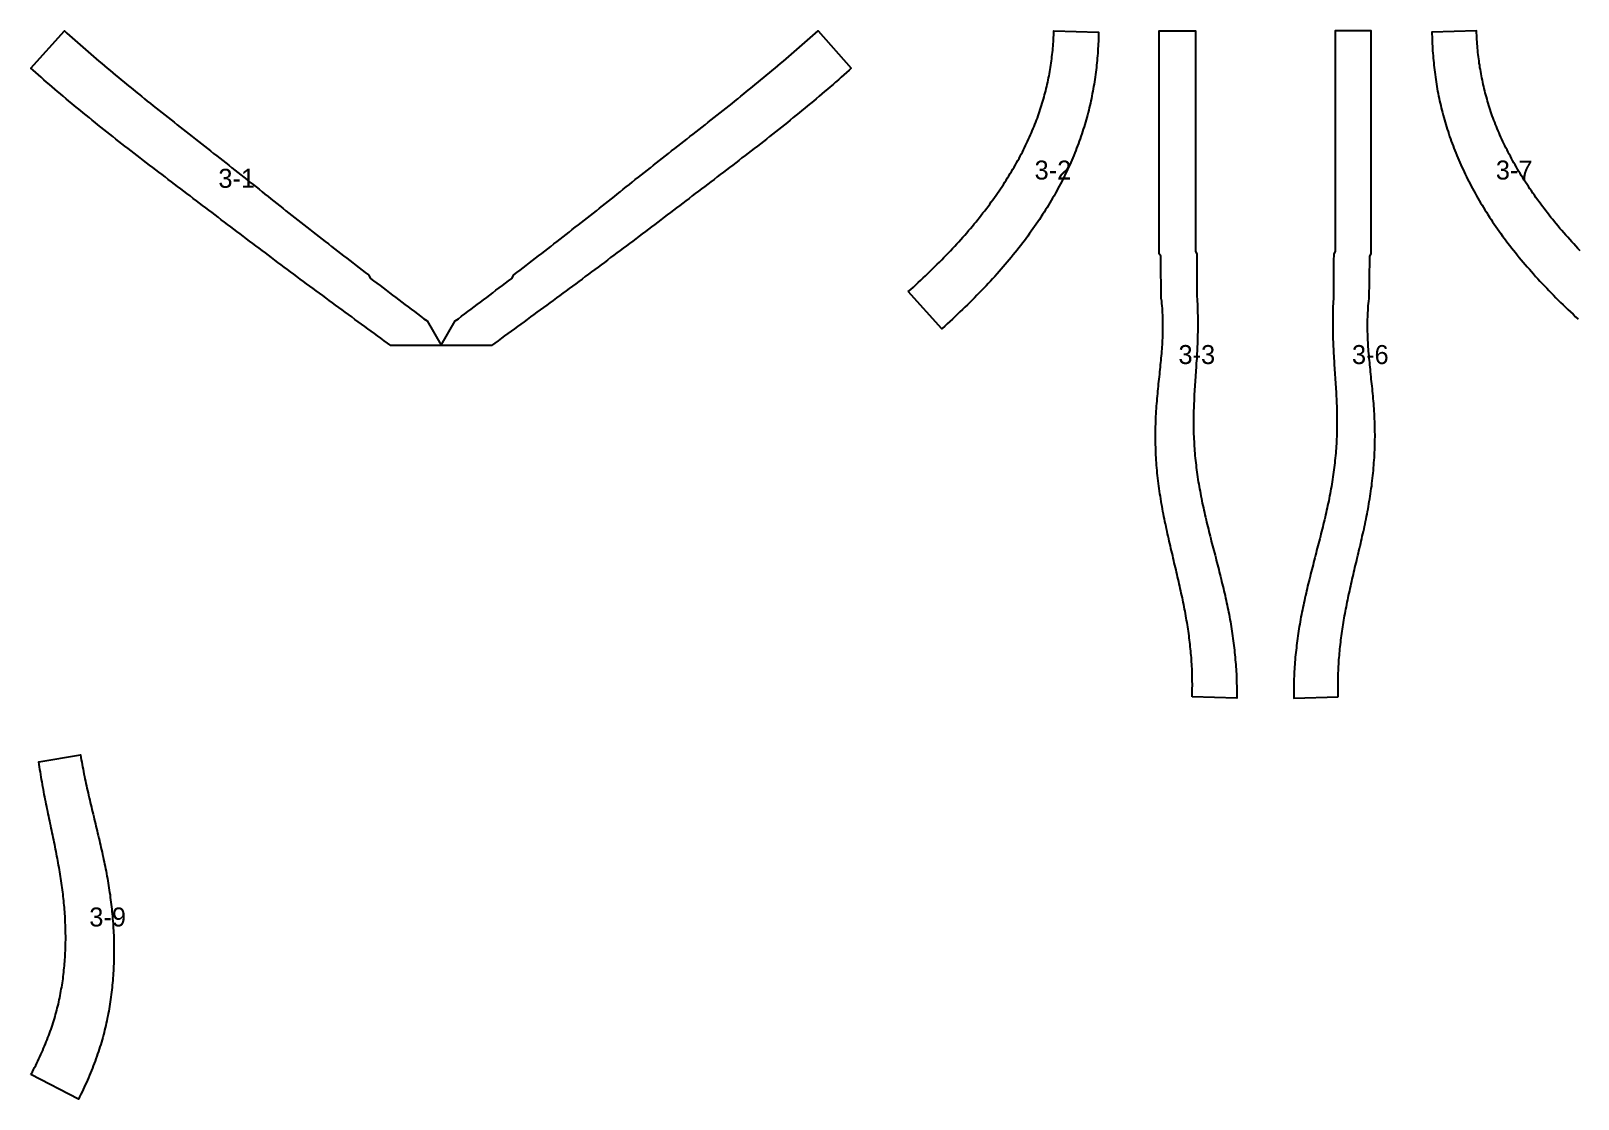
# Model space of a CAD drawing. Header units: metres. Extents: x 0 to 327, y -616 to 0.
# Drawn here: x 0 to 163, y -300.3 to -187.8 of the extents above; entities that cross this region are included whole.
import ezdxf

# ---------------------------------------------------------------- set-up
doc = ezdxf.new("R2010")
doc.units = ezdxf.units.M

msp = doc.modelspace()

# ---------------------------------------------------------------- linework, layer by layer
at = {"layer": 'F3_A'}
for points in [[(0, -191.72), (0, -191.72), (3.52, -187.8), (3.52, -187.8), (3.52, -187.8), (3.79, -188.05), (3.79, -188.05), (4.06, -188.29), (4.06, -188.29), (4.34, -188.54), (4.34, -188.54), (4.62, -188.78), (4.62, -188.78), (4.9, -189.03), (5.18, -189.27), (5.46, -189.52), (5.74, -189.76), (5.74, -189.76), (6.02, -190.01), (6.02, -190.01), (6.31, -190.25), (6.31, -190.25), (6.59, -190.5), (6.59, -190.5), (6.88, -190.75), (6.88, -190.75), (7.17, -190.99), (7.17, -190.99), (7.46, -191.24), (7.46, -191.24), (7.75, -191.48), (7.75, -191.48), (8.04, -191.73), (8.04, -191.73), (8.33, -191.97), (8.33, -191.97), (8.63, -192.22), (8.63, -192.22), (8.92, -192.47), (8.92, -192.47), (9.22, -192.71), (9.22, -192.71), (9.52, -192.96), (9.52, -192.96), (9.82, -193.21), (9.82, -193.21), (10.12, -193.45), (10.12, -193.45), (10.43, -193.7), (10.43, -193.7), (10.73, -193.95), (10.73, -193.95), (11.03, -194.2), (11.03, -194.2), (11.34, -194.44), (11.34, -194.44), (11.65, -194.69), (11.65, -194.69), (11.95, -194.94), (11.95, -194.94), (12.26, -195.19), (12.26, -195.19), (12.58, -195.44), (12.58, -195.44), (12.89, -195.69), (12.89, -195.69), (13.2, -195.94), (13.51, -196.19), (13.83, -196.43), (14.14, -196.68), (14.46, -196.93), (14.77, -197.18), (15.09, -197.43), (15.4, -197.68), (15.4, -197.68), (15.72, -197.93), (15.72, -197.93), (16.04, -198.18), (16.36, -198.43), (16.68, -198.68), (17, -198.93), (17.33, -199.19), (17.65, -199.44), (17.97, -199.69), (18.29, -199.94), (18.61, -200.19), (18.93, -200.45), (19.25, -200.7), (19.58, -200.95), (19.9, -201.2), (20.21, -201.46), (20.53, -201.71), (20.85, -201.96), (21.17, -202.21), (21.49, -202.47), (21.81, -202.72), (22.13, -202.97), (22.44, -203.22), (22.76, -203.47), (23.08, -203.73), (23.4, -203.98), (23.72, -204.23), (24.03, -204.48), (24.35, -204.74), (24.66, -204.99), (24.98, -205.24), (25.29, -205.49), (25.6, -205.74), (25.91, -205.99), (26.23, -206.24), (26.54, -206.49), (26.54, -206.49), (26.86, -206.74), (26.86, -206.74), (27.17, -206.99), (27.49, -207.24), (27.81, -207.49), (28.13, -207.74), (28.44, -207.99), (28.76, -208.24), (29.08, -208.49), (29.4, -208.74), (29.73, -208.99), (30.05, -209.24), (30.37, -209.49), (30.69, -209.75), (31.01, -210), (31.34, -210.25), (31.66, -210.5), (31.98, -210.75), (32.3, -211), (32.63, -211.25), (32.95, -211.5), (33.27, -211.75), (33.6, -212), (33.92, -212.25), (34.25, -212.5), (34.58, -212.75), (34.9, -213), (34.9, -213), (35.23, -213.25), (35.56, -213.5), (35.56, -213.5), (35.56, -213.5), (35.78, -213.88), (35.78, -213.88), (35.79, -213.88), (35.79, -213.88), (35.79, -213.89), (36.11, -214.13), (36.11, -214.13), (36.45, -214.38), (36.45, -214.38), (36.78, -214.63), (37.11, -214.88), (37.44, -215.13), (37.77, -215.38), (38.1, -215.63), (38.1, -215.63), (38.43, -215.88), (38.43, -215.88), (38.76, -216.13), (38.76, -216.13), (39.09, -216.38), (39.09, -216.38), (39.41, -216.63), (39.41, -216.63), (39.74, -216.88), (39.74, -216.88), (40.07, -217.13), (40.4, -217.37), (40.73, -217.62), (41.06, -217.87), (41.06, -217.87), (41.4, -218.12), (41.4, -218.12), (41.74, -218.36), (41.74, -218.36), (41.74, -218.36), (43.21, -220.92), (43.21, -220.92), (43.21, -220.92), (43.22, -220.92), (43.22, -220.92), (43.22, -220.92), (43.22, -220.92), (43.22, -220.92), (43.22, -220.93), (43.22, -220.93), (43.22, -220.93), (43.22, -220.93), (43.22, -220.93), (43.22, -220.93), (43.23, -220.92), (43.23, -220.92), (43.23, -220.92), (43.23, -220.92), (43.23, -220.92), (43.23, -220.92), (43.23, -220.92), (43.23, -220.92), (44.71, -218.36), (44.71, -218.36), (44.71, -218.36), (45.05, -218.12), (45.05, -218.12), (45.38, -217.87), (45.38, -217.87), (45.71, -217.62), (46.04, -217.37), (46.37, -217.13), (46.7, -216.88), (46.7, -216.88), (47.03, -216.63), (47.03, -216.63), (47.36, -216.38), (47.36, -216.38), (47.69, -216.13), (47.69, -216.13), (48.02, -215.88), (48.02, -215.88), (48.34, -215.63), (48.34, -215.63), (48.67, -215.38), (49, -215.13), (49.34, -214.88), (49.67, -214.63), (50, -214.38), (50, -214.38), (50.33, -214.13), (50.33, -214.13), (50.66, -213.89), (50.66, -213.88), (50.66, -213.88), (50.66, -213.88), (50.66, -213.88), (50.89, -213.5), (50.89, -213.5), (50.89, -213.5), (51.21, -213.25), (51.54, -213), (51.54, -213), (51.87, -212.75), (52.19, -212.5), (52.52, -212.25), (52.84, -212), (53.17, -211.75), (53.49, -211.5), (53.82, -211.25), (54.14, -211), (54.46, -210.75), (54.79, -210.5), (55.11, -210.25), (55.43, -210), (55.75, -209.75), (56.07, -209.49), (56.4, -209.24), (56.72, -208.99), (57.04, -208.74), (57.36, -208.49), (57.68, -208.24), (58, -207.99), (58.32, -207.74), (58.64, -207.49), (58.95, -207.24), (59.27, -206.99), (59.59, -206.74), (59.59, -206.74), (59.9, -206.49), (59.9, -206.49), (60.22, -206.24), (60.53, -205.99), (60.84, -205.74), (61.16, -205.49), (61.47, -205.24), (61.78, -204.99), (62.1, -204.74), (62.41, -204.48), (62.73, -204.23), (63.05, -203.98), (63.36, -203.73), (63.68, -203.47), (64, -203.22), (64.32, -202.97), (64.64, -202.72), (64.95, -202.47), (65.27, -202.21), (65.59, -201.96), (65.91, -201.71), (66.23, -201.46), (66.55, -201.2), (66.87, -200.95), (67.19, -200.7), (67.51, -200.45), (67.83, -200.19), (68.15, -199.94), (68.48, -199.69), (68.8, -199.44), (69.12, -199.19), (69.44, -198.93), (69.76, -198.68), (70.08, -198.43), (70.4, -198.18), (70.72, -197.93), (70.72, -197.93), (71.04, -197.68), (71.04, -197.68), (71.36, -197.43), (71.67, -197.18), (71.99, -196.93), (72.3, -196.68), (72.62, -196.43), (72.93, -196.19), (73.24, -195.94), (73.56, -195.69), (73.56, -195.69), (73.87, -195.44), (73.87, -195.44), (74.18, -195.19), (74.18, -195.19), (74.49, -194.94), (74.49, -194.94), (74.8, -194.69), (74.8, -194.69), (75.1, -194.44), (75.1, -194.44), (75.41, -194.2), (75.41, -194.2), (75.71, -193.95), (75.71, -193.95), (76.02, -193.7), (76.02, -193.7), (76.32, -193.45), (76.32, -193.45), (76.62, -193.21), (76.62, -193.21), (76.92, -192.96), (76.92, -192.96), (77.22, -192.71), (77.22, -192.71), (77.52, -192.47), (77.52, -192.47), (77.82, -192.22), (77.82, -192.22), (78.11, -191.97), (78.11, -191.97), (78.41, -191.73), (78.41, -191.73), (78.7, -191.48), (78.7, -191.48), (78.99, -191.24), (78.99, -191.24), (79.28, -190.99), (79.28, -190.99), (79.57, -190.75), (79.57, -190.75), (79.85, -190.5), (79.85, -190.5), (80.14, -190.25), (80.14, -190.25), (80.42, -190.01), (80.42, -190.01), (80.7, -189.76), (80.7, -189.76), (80.99, -189.52), (81.27, -189.27), (81.55, -189.03), (81.83, -188.78), (81.83, -188.78), (82.11, -188.54), (82.11, -188.54), (82.38, -188.29), (82.38, -188.29), (82.66, -188.05), (82.66, -188.05), (82.93, -187.8), (82.93, -187.8), (82.93, -187.8), (86.44, -191.72), (86.44, -191.72), (86.44, -191.72), (86.2, -191.94), (85.92, -192.19), (85.65, -192.44), (85.36, -192.69), (85.08, -192.94), (84.79, -193.19), (84.51, -193.44), (84.22, -193.69), (83.93, -193.94), (83.63, -194.19), (83.34, -194.44), (83.04, -194.69), (82.74, -194.94), (82.44, -195.19), (82.14, -195.44), (81.84, -195.69), (81.54, -195.94), (81.24, -196.19), (80.93, -196.44), (80.62, -196.69), (80.32, -196.94), (80.01, -197.19), (79.7, -197.44), (79.39, -197.69), (79.07, -197.94), (78.76, -198.19), (78.44, -198.44), (78.13, -198.69), (77.81, -198.94), (77.49, -199.19), (77.18, -199.44), (76.86, -199.69), (76.54, -199.94), (76.22, -200.19), (75.9, -200.44), (75.57, -200.69), (75.25, -200.94), (74.92, -201.19), (74.6, -201.44), (74.27, -201.69), (73.95, -201.94), (73.62, -202.19), (73.29, -202.44), (72.96, -202.69), (72.63, -202.94), (72.3, -203.19), (71.98, -203.44), (71.65, -203.69), (71.32, -203.94), (70.99, -204.19), (70.66, -204.44), (70.33, -204.69), (70, -204.94), (69.67, -205.19), (69.34, -205.44), (69.02, -205.69), (68.69, -205.94), (68.36, -206.19), (68.03, -206.44), (67.7, -206.69), (67.37, -206.94), (67.04, -207.19), (66.71, -207.44), (66.38, -207.69), (66.05, -207.94), (65.72, -208.19), (65.4, -208.44), (65.07, -208.69), (64.74, -208.94), (64.41, -209.19), (64.08, -209.44), (63.74, -209.69), (63.41, -209.94), (63.08, -210.19), (62.74, -210.44), (62.74, -210.44), (62.41, -210.69), (62.08, -210.94), (61.75, -211.19), (61.42, -211.44), (61.08, -211.69), (60.75, -211.94), (60.42, -212.19), (60.09, -212.44), (59.75, -212.69), (59.42, -212.94), (59.08, -213.19), (58.75, -213.44), (58.41, -213.69), (58.07, -213.94), (57.74, -214.19), (57.4, -214.44), (57.06, -214.69), (56.72, -214.94), (56.38, -215.19), (56.05, -215.44), (55.71, -215.69), (55.37, -215.94), (55.03, -216.19), (54.69, -216.44), (54.35, -216.69), (54.01, -216.94), (53.67, -217.19), (53.32, -217.44), (52.98, -217.69), (52.64, -217.94), (52.64, -217.94), (52.3, -218.19), (51.96, -218.44), (51.62, -218.69), (51.28, -218.94), (50.94, -219.19), (50.59, -219.44), (50.25, -219.69), (50.25, -219.69), (49.91, -219.94), (49.57, -220.19), (49.23, -220.44), (48.88, -220.69), (48.53, -220.94), (48.53, -220.94), (48.53, -220.94), (37.91, -220.94), (37.91, -220.94), (37.91, -220.94), (37.56, -220.69), (37.22, -220.44), (36.88, -220.19), (36.53, -219.94), (36.19, -219.69), (36.19, -219.69), (35.85, -219.44), (35.51, -219.19), (35.17, -218.94), (34.82, -218.69), (34.48, -218.44), (34.14, -218.19), (33.8, -217.94), (33.8, -217.94), (33.46, -217.69), (33.12, -217.44), (32.78, -217.19), (32.44, -216.94), (32.1, -216.69), (31.76, -216.44), (31.42, -216.19), (31.08, -215.94), (30.74, -215.69), (30.4, -215.44), (30.06, -215.19), (29.72, -214.94), (29.38, -214.69), (29.05, -214.44), (28.71, -214.19), (28.37, -213.94), (28.03, -213.69), (27.7, -213.44), (27.36, -213.19), (27.03, -212.94), (26.69, -212.69), (26.36, -212.44), (26.03, -212.19), (25.69, -211.94), (25.36, -211.69), (25.03, -211.44), (24.7, -211.19), (24.36, -210.94), (24.03, -210.69), (23.7, -210.44), (23.7, -210.44), (23.37, -210.19), (23.03, -209.94), (22.7, -209.69), (22.37, -209.44), (22.04, -209.19), (21.71, -208.94), (21.38, -208.69), (21.05, -208.44), (20.72, -208.19), (20.39, -207.94), (20.06, -207.69), (19.73, -207.44), (19.4, -207.19), (19.08, -206.94), (18.75, -206.69), (18.42, -206.44), (18.09, -206.19), (17.76, -205.94), (17.43, -205.69), (17.1, -205.44), (16.77, -205.19), (16.44, -204.94), (16.11, -204.69), (15.78, -204.44), (15.45, -204.19), (15.12, -203.94), (14.8, -203.69), (14.47, -203.44), (14.14, -203.19), (13.81, -202.94), (13.48, -202.69), (13.15, -202.44), (12.83, -202.19), (12.5, -201.94), (12.17, -201.69), (11.85, -201.44), (11.52, -201.19), (11.2, -200.94), (10.87, -200.69), (10.55, -200.44), (10.23, -200.19), (9.91, -199.94), (9.59, -199.69), (9.27, -199.44), (8.95, -199.19), (8.63, -198.94), (8.32, -198.69), (8, -198.44), (7.68, -198.19), (7.37, -197.94), (7.06, -197.69), (6.75, -197.44), (6.44, -197.19), (6.13, -196.94), (5.82, -196.69), (5.51, -196.44), (5.21, -196.19), (4.9, -195.94), (4.6, -195.69), (4.3, -195.44), (4, -195.19), (3.7, -194.94), (3.4, -194.69), (3.11, -194.44), (2.81, -194.19), (2.52, -193.94), (2.23, -193.69), (1.94, -193.44), (1.65, -193.19), (1.36, -192.94), (1.08, -192.69), (0.8, -192.44), (0.52, -192.19), (0.24, -191.94), (0, -191.72), (0, -191.72)], [(92.44, -215.27), (92.71, -215.03), (92.98, -214.79), (93.24, -214.55), (93.5, -214.31), (93.76, -214.07), (94.01, -213.83), (94.26, -213.59), (94.51, -213.35), (94.76, -213.11), (95, -212.87), (95.25, -212.63), (95.49, -212.39), (95.72, -212.15), (95.96, -211.91), (96.19, -211.67), (96.43, -211.43), (96.65, -211.2), (96.88, -210.96), (97.11, -210.72), (97.33, -210.48), (97.55, -210.25), (97.76, -210.01), (97.98, -209.78), (98.19, -209.54), (98.4, -209.31), (98.6, -209.07), (98.8, -208.84), (99, -208.61), (99.2, -208.37), (99.39, -208.14), (99.58, -207.91), (99.77, -207.68), (99.95, -207.45), (100.13, -207.21), (100.31, -206.98), (100.49, -206.75), (100.67, -206.52), (100.85, -206.29), (101.02, -206.05), (101.19, -205.82), (101.36, -205.59), (101.53, -205.36), (101.69, -205.12), (101.85, -204.89), (102.01, -204.66), (102.16, -204.43), (102.32, -204.2), (102.47, -203.97), (102.62, -203.75), (102.77, -203.52), (102.91, -203.29), (103.05, -203.06), (103.19, -202.83), (103.33, -202.6), (103.46, -202.37), (103.6, -202.15), (103.73, -201.92), (103.86, -201.69), (103.98, -201.46), (104.11, -201.24), (104.23, -201.01), (104.35, -200.79), (104.47, -200.56), (104.58, -200.33), (104.69, -200.11), (104.8, -199.88), (104.91, -199.66), (105.02, -199.44), (105.12, -199.21), (105.22, -198.99), (105.32, -198.76), (105.42, -198.54), (105.51, -198.32), (105.61, -198.09), (105.7, -197.87), (105.79, -197.65), (105.87, -197.42), (105.96, -197.2), (106.04, -196.98), (106.12, -196.76), (106.2, -196.53), (106.28, -196.31), (106.35, -196.09), (106.42, -195.87), (106.49, -195.65), (106.56, -195.42), (106.63, -195.2), (106.69, -194.98), (106.75, -194.76), (106.81, -194.54), (106.87, -194.32), (106.93, -194.1), (106.98, -193.87), (107.03, -193.65), (107.08, -193.43), (107.13, -193.21), (107.18, -192.98), (107.22, -192.76), (107.27, -192.54), (107.31, -192.31), (107.35, -192.09), (107.39, -191.87), (107.42, -191.64), (107.46, -191.42), (107.49, -191.19), (107.52, -190.97), (107.55, -190.74), (107.58, -190.52), (107.61, -190.29), (107.63, -190.07), (107.66, -189.84), (107.68, -189.62), (107.7, -189.39), (107.72, -189.16), (107.73, -188.94), (107.75, -188.71), (107.76, -188.48), (107.77, -188.26), (107.78, -188.03), (107.79, -187.8), (107.79, -187.8), (112.49, -187.94), (112.49, -188.16), (112.48, -188.41), (112.47, -188.66), (112.47, -188.91), (112.45, -189.16), (112.44, -189.41), (112.43, -189.66), (112.41, -189.91), (112.4, -190.16), (112.38, -190.41), (112.36, -190.66), (112.33, -190.91), (112.31, -191.16), (112.28, -191.41), (112.26, -191.66), (112.23, -191.91), (112.2, -192.16), (112.16, -192.41), (112.13, -192.66), (112.09, -192.91), (112.05, -193.16), (112.01, -193.41), (111.97, -193.66), (111.93, -193.91), (111.88, -194.16), (111.83, -194.41), (111.79, -194.66), (111.73, -194.91), (111.68, -195.16), (111.63, -195.41), (111.57, -195.66), (111.51, -195.91), (111.45, -196.16), (111.38, -196.41), (111.32, -196.66), (111.25, -196.91), (111.18, -197.16), (111.11, -197.41), (111.03, -197.66), (110.96, -197.91), (110.88, -198.16), (110.8, -198.41), (110.72, -198.66), (110.63, -198.91), (110.54, -199.16), (110.46, -199.41), (110.36, -199.66), (110.27, -199.91), (110.18, -200.16), (110.08, -200.41), (109.98, -200.66), (109.88, -200.91), (109.77, -201.16), (109.67, -201.41), (109.56, -201.66), (109.45, -201.91), (109.33, -202.16), (109.22, -202.41), (109.1, -202.66), (108.98, -202.91), (108.86, -203.16), (108.73, -203.41), (108.61, -203.66), (108.48, -203.91), (108.35, -204.16), (108.21, -204.41), (108.08, -204.66), (107.94, -204.91), (107.8, -205.16), (107.65, -205.41), (107.51, -205.66), (107.36, -205.91), (107.21, -206.16), (107.06, -206.41), (106.9, -206.66), (106.75, -206.91), (106.59, -207.16), (106.42, -207.41), (106.26, -207.66), (106.09, -207.91), (105.92, -208.16), (105.75, -208.41), (105.58, -208.66), (105.4, -208.91), (105.22, -209.16), (105.04, -209.41), (104.86, -209.66), (104.67, -209.91), (104.49, -210.16), (104.29, -210.41), (104.1, -210.66), (103.9, -210.91), (103.7, -211.16), (103.5, -211.41), (103.29, -211.66), (103.08, -211.91), (102.87, -212.16), (102.66, -212.41), (102.45, -212.66), (102.23, -212.91), (102.01, -213.16), (101.79, -213.41), (101.56, -213.66), (101.33, -213.91), (101.1, -214.16), (100.87, -214.41), (100.64, -214.66), (100.4, -214.91), (100.16, -215.16), (99.92, -215.41), (99.67, -215.66), (99.43, -215.91), (99.18, -216.16), (98.92, -216.41), (98.67, -216.66), (98.41, -216.91), (98.15, -217.16), (97.89, -217.41), (97.63, -217.66), (97.36, -217.91), (97.09, -218.16), (96.82, -218.41), (96.55, -218.66), (96.28, -218.91), (96, -219.16), (95.96, -219.19), (92.44, -215.27)], [(122.35, -257.95), (122.36, -257.72), (122.37, -257.5), (122.37, -257.27), (122.37, -257.04), (122.38, -256.81), (122.38, -256.58), (122.37, -256.36), (122.37, -256.13), (122.37, -255.9), (122.36, -255.67), (122.36, -255.44), (122.35, -255.21), (122.34, -254.98), (122.33, -254.75), (122.31, -254.52), (122.3, -254.29), (122.28, -254.06), (122.27, -253.83), (122.25, -253.6), (122.23, -253.37), (122.21, -253.14), (122.19, -252.91), (122.16, -252.68), (122.14, -252.45), (122.11, -252.22), (122.08, -251.99), (122.05, -251.76), (122.02, -251.53), (121.99, -251.29), (121.96, -251.06), (121.92, -250.83), (121.89, -250.6), (121.85, -250.36), (121.81, -250.13), (121.77, -249.89), (121.73, -249.66), (121.69, -249.42), (121.65, -249.19), (121.6, -248.95), (121.56, -248.71), (121.51, -248.47), (121.46, -248.24), (121.42, -248), (121.37, -247.76), (121.32, -247.52), (121.26, -247.28), (121.21, -247.04), (121.16, -246.79), (121.1, -246.55), (121.05, -246.31), (120.99, -246.06), (120.94, -245.82), (120.88, -245.57), (120.82, -245.33), (120.77, -245.08), (120.71, -244.83), (120.65, -244.58), (120.59, -244.34), (120.53, -244.09), (120.47, -243.84), (120.41, -243.59), (120.35, -243.34), (120.3, -243.08), (120.24, -242.83), (120.18, -242.58), (120.12, -242.32), (120.06, -242.07), (120, -241.81), (119.94, -241.56), (119.88, -241.3), (119.82, -241.04), (119.76, -240.79), (119.71, -240.53), (119.65, -240.27), (119.6, -240.01), (119.54, -239.75), (119.49, -239.49), (119.43, -239.22), (119.38, -238.96), (119.33, -238.7), (119.28, -238.43), (119.23, -238.17), (119.18, -237.9), (119.13, -237.63), (119.09, -237.37), (119.04, -237.1), (119, -236.83), (118.96, -236.56), (118.92, -236.29), (118.88, -236.02), (118.84, -235.75), (118.81, -235.48), (118.77, -235.21), (118.74, -234.93), (118.71, -234.66), (118.68, -234.39), (118.66, -234.12), (118.63, -233.85), (118.61, -233.57), (118.59, -233.3), (118.57, -233.03), (118.56, -232.76), (118.54, -232.49), (118.53, -232.21), (118.52, -231.94), (118.51, -231.67), (118.5, -231.4), (118.5, -231.12), (118.49, -230.85), (118.49, -230.58), (118.49, -230.31), (118.49, -230.03), (118.5, -229.76), (118.5, -229.49), (118.51, -229.22), (118.52, -228.95), (118.53, -228.68), (118.54, -228.41), (118.56, -228.14), (118.57, -227.87), (118.59, -227.6), (118.61, -227.33), (118.63, -227.07), (118.65, -226.8), (118.67, -226.54), (118.7, -226.28), (118.72, -226.01), (118.74, -225.76), (118.77, -225.5), (118.8, -225.24), (118.82, -224.99), (118.85, -224.73), (118.87, -224.48), (118.9, -224.23), (118.93, -223.98), (118.95, -223.73), (118.98, -223.49), (119, -223.24), (119.03, -223), (119.05, -222.75), (119.07, -222.51), (119.1, -222.27), (119.12, -222.03), (119.14, -221.8), (119.16, -221.56), (119.18, -221.32), (119.19, -221.09), (119.21, -220.86), (119.22, -220.63), (119.23, -220.4), (119.25, -220.17), (119.25, -219.94), (119.26, -219.71), (119.27, -219.49), (119.27, -219.26), (119.27, -219.04), (119.27, -218.81), (119.27, -218.58), (119.27, -218.36), (119.27, -218.16), (119.26, -217.95), (119.25, -217.73), (119.24, -217.5), (119.23, -217.27), (119.21, -217.03), (119.19, -216.78), (119.17, -216.52), (119.15, -216.26), (119.1, -215.99), (119.09, -215.72), (119.09, -215.45), (119.08, -215.18), (119.08, -214.9), (119.07, -214.63), (119.07, -214.35), (119.07, -214.08), (119.06, -213.76), (119.06, -213.48), (119.06, -213.3), (119.05, -213.12), (119.05, -212.92), (119.05, -212.7), (119.05, -212.48), (119.05, -212.25), (119.05, -212.02), (119.04, -211.78), (119.04, -211.53), (118.89, -211.28), (118.89, -211.02), (118.89, -210.75), (118.88, -210.48), (118.88, -210.2), (118.88, -209.92), (118.88, -209.63), (118.88, -209.33), (118.88, -209.03), (118.88, -208.72), (118.88, -208.5), (118.88, -208.3), (118.88, -208.05), (118.88, -207.8), (118.88, -207.55), (118.88, -207.3), (118.88, -207.05), (118.88, -206.8), (118.88, -206.55), (118.88, -206.3), (118.88, -206.05), (118.88, -205.8), (118.88, -205.55), (118.88, -205.3), (118.88, -205.05), (118.88, -204.8), (118.88, -204.55), (118.88, -204.3), (118.88, -204.05), (118.88, -203.8), (118.88, -203.55), (118.88, -203.3), (118.88, -203.05), (118.88, -202.8), (118.88, -202.55), (118.88, -202.3), (118.88, -202.05), (118.88, -201.8), (118.88, -201.55), (118.88, -201.3), (118.88, -201.05), (118.88, -200.8), (118.88, -200.55), (118.88, -200.3), (118.88, -200.05), (118.88, -199.8), (118.88, -199.55), (118.88, -199.3), (118.88, -199.05), (118.88, -198.8), (118.88, -198.55), (118.88, -198.3), (118.88, -198.05), (118.88, -197.8), (118.88, -197.55), (118.88, -197.3), (118.88, -197.05), (118.88, -196.8), (118.88, -196.55), (118.88, -196.3), (118.88, -196.05), (118.88, -195.8), (118.88, -195.55), (118.88, -195.3), (118.88, -195.05), (118.88, -194.8), (118.88, -194.55), (118.88, -194.3), (118.88, -194.05), (118.88, -193.8), (118.88, -193.55), (118.88, -193.3), (118.88, -193.05), (118.88, -192.8), (118.88, -192.55), (118.88, -192.3), (118.88, -192.05), (118.88, -191.8), (118.88, -191.55), (118.88, -191.3), (118.88, -191.05), (118.88, -190.8), (118.88, -190.55), (118.88, -190.3), (118.88, -190.05), (118.88, -189.8), (118.88, -189.55), (118.88, -189.3), (118.88, -189.05), (118.88, -188.8), (118.88, -188.55), (118.88, -188.3), (118.88, -188.05), (118.88, -187.8), (122.12, -187.8), (122.12, -187.8), (122.69, -187.8), (122.69, -188.05), (122.69, -188.3), (122.69, -188.55), (122.69, -188.8), (122.69, -189.05), (122.69, -189.3), (122.69, -189.55), (122.69, -189.8), (122.69, -190.05), (122.69, -190.3), (122.69, -190.55), (122.69, -190.8), (122.69, -191.05), (122.69, -191.3), (122.69, -191.55), (122.69, -191.8), (122.69, -192.05), (122.69, -192.3), (122.69, -192.55), (122.69, -192.8), (122.69, -193.05), (122.69, -193.3), (122.69, -193.55), (122.69, -193.8), (122.69, -194.05), (122.69, -194.3), (122.69, -194.55), (122.69, -194.8), (122.69, -195.05), (122.69, -195.3), (122.69, -195.55), (122.69, -195.8), (122.69, -196.05), (122.69, -196.3), (122.69, -196.55), (122.69, -196.8), (122.69, -197.05), (122.69, -197.3), (122.69, -197.55), (122.69, -197.8), (122.69, -198.05), (122.69, -198.3), (122.69, -198.55), (122.69, -198.8), (122.69, -199.05), (122.69, -199.3), (122.69, -199.55), (122.69, -199.8), (122.69, -200.05), (122.69, -200.3), (122.69, -200.55), (122.69, -200.8), (122.69, -201.05), (122.69, -201.3), (122.69, -201.55), (122.69, -201.8), (122.69, -202.05), (122.69, -202.3), (122.69, -202.55), (122.69, -202.8), (122.69, -203.05), (122.69, -203.3), (122.69, -203.55), (122.69, -203.8), (122.69, -204.05), (122.69, -204.3), (122.69, -204.55), (122.69, -204.8), (122.69, -205.05), (122.69, -205.3), (122.69, -205.55), (122.69, -205.8), (122.69, -206.05), (122.69, -206.3), (122.69, -206.55), (122.69, -206.8), (122.69, -207.05), (122.69, -207.3), (122.69, -207.55), (122.69, -207.8), (122.69, -208.05), (122.69, -208.3), (122.69, -208.55), (122.69, -208.8), (122.69, -209.05), (122.69, -209.3), (122.69, -209.55), (122.69, -209.8), (122.69, -210.05), (122.69, -210.3), (122.69, -210.55), (122.69, -210.8), (122.69, -211.05), (122.84, -211.3), (122.84, -211.55), (122.84, -211.8), (122.84, -212.05), (122.84, -212.3), (122.84, -212.55), (122.84, -212.8), (122.84, -213.05), (122.84, -213.3), (122.84, -213.55), (122.85, -213.8), (122.85, -214.05), (122.85, -214.3), (122.85, -214.55), (122.85, -214.8), (122.85, -215.05), (122.85, -215.3), (122.85, -215.55), (122.85, -215.8), (122.88, -216.05), (122.89, -216.3), (122.9, -216.55), (122.91, -216.8), (122.92, -217.05), (122.93, -217.3), (122.93, -217.55), (122.94, -217.8), (122.94, -218.05), (122.95, -218.3), (122.95, -218.55), (122.95, -218.8), (122.95, -219.05), (122.94, -219.3), (122.94, -219.55), (122.93, -219.8), (122.93, -220.05), (122.92, -220.3), (122.91, -220.55), (122.9, -220.8), (122.89, -221.05), (122.88, -221.3), (122.87, -221.55), (122.85, -221.8), (122.84, -222.05), (122.83, -222.3), (122.81, -222.55), (122.79, -222.8), (122.78, -223.05), (122.76, -223.3), (122.74, -223.55), (122.73, -223.8), (122.71, -224.05), (122.69, -224.3), (122.68, -224.55), (122.66, -224.8), (122.64, -225.05), (122.63, -225.3), (122.61, -225.55), (122.6, -225.8), (122.58, -226.05), (122.57, -226.3), (122.56, -226.55), (122.55, -226.8), (122.54, -227.05), (122.53, -227.3), (122.52, -227.55), (122.51, -227.8), (122.5, -228.05), (122.5, -228.3), (122.49, -228.55), (122.49, -228.8), (122.49, -229.05), (122.49, -229.3), (122.5, -229.55), (122.5, -229.8), (122.51, -230.05), (122.51, -230.3), (122.52, -230.55), (122.53, -230.8), (122.55, -231.05), (122.56, -231.3), (122.58, -231.55), (122.59, -231.8), (122.61, -232.05), (122.63, -232.3), (122.65, -232.55), (122.68, -232.8), (122.7, -233.05), (122.73, -233.3), (122.76, -233.55), (122.79, -233.8), (122.82, -234.05), (122.85, -234.3), (122.89, -234.55), (122.92, -234.8), (122.96, -235.05), (123, -235.3), (123.04, -235.55), (123.09, -235.8), (123.13, -236.05), (123.18, -236.3), (123.22, -236.55), (123.27, -236.8), (123.32, -237.05), (123.37, -237.3), (123.42, -237.55), (123.48, -237.8), (123.53, -238.05), (123.59, -238.3), (123.64, -238.55), (123.7, -238.8), (123.76, -239.05), (123.82, -239.3), (123.88, -239.55), (123.94, -239.8), (124, -240.05), (124.06, -240.3), (124.12, -240.55), (124.18, -240.8), (124.25, -241.05), (124.31, -241.3), (124.37, -241.55), (124.44, -241.8), (124.5, -242.05), (124.57, -242.3), (124.63, -242.55), (124.7, -242.8), (124.76, -243.05), (124.83, -243.3), (124.89, -243.55), (124.96, -243.8), (125.02, -244.05), (125.08, -244.3), (125.15, -244.55), (125.21, -244.8), (125.28, -245.05), (125.34, -245.3), (125.4, -245.55), (125.46, -245.8), (125.52, -246.05), (125.58, -246.3), (125.64, -246.55), (125.7, -246.8), (125.76, -247.05), (125.82, -247.3), (125.87, -247.55), (125.93, -247.8), (125.98, -248.05), (126.04, -248.3), (126.09, -248.55), (126.14, -248.8), (126.19, -249.05), (126.24, -249.3), (126.29, -249.55), (126.33, -249.8), (126.38, -250.05), (126.42, -250.3), (126.46, -250.55), (126.5, -250.8), (126.54, -251.05), (126.58, -251.3), (126.62, -251.55), (126.65, -251.8), (126.69, -252.05), (126.72, -252.3), (126.75, -252.55), (126.78, -252.8), (126.81, -253.05), (126.83, -253.3), (126.86, -253.55), (126.88, -253.8), (126.9, -254.05), (126.93, -254.3), (126.94, -254.55), (126.96, -254.8), (126.98, -255.05), (126.99, -255.3), (127.01, -255.55), (127.02, -255.8), (127.03, -256.05), (127.04, -256.3), (127.04, -256.55), (127.05, -256.8), (127.05, -257.05), (127.05, -257.3), (127.05, -257.55), (127.05, -257.8), (127.05, -258.05), (127.05, -258.09), (122.35, -257.95)], [(137.75, -257.95), (137.75, -257.72), (137.74, -257.5), (137.74, -257.27), (137.73, -257.04), (137.73, -256.81), (137.73, -256.58), (137.73, -256.36), (137.74, -256.13), (137.74, -255.9), (137.75, -255.67), (137.75, -255.44), (137.76, -255.21), (137.77, -254.98), (137.78, -254.75), (137.79, -254.52), (137.81, -254.29), (137.82, -254.06), (137.84, -253.83), (137.86, -253.6), (137.88, -253.37), (137.9, -253.14), (137.92, -252.91), (137.94, -252.68), (137.97, -252.45), (138, -252.22), (138.02, -251.99), (138.05, -251.76), (138.08, -251.53), (138.11, -251.29), (138.15, -251.06), (138.18, -250.83), (138.22, -250.6), (138.26, -250.36), (138.29, -250.13), (138.33, -249.89), (138.37, -249.66), (138.42, -249.42), (138.46, -249.19), (138.5, -248.95), (138.55, -248.71), (138.6, -248.47), (138.64, -248.24), (138.69, -248), (138.74, -247.76), (138.79, -247.52), (138.84, -247.28), (138.9, -247.04), (138.95, -246.79), (139, -246.55), (139.06, -246.31), (139.11, -246.06), (139.17, -245.82), (139.22, -245.57), (139.28, -245.33), (139.34, -245.08), (139.4, -244.83), (139.46, -244.58), (139.51, -244.34), (139.57, -244.09), (139.63, -243.84), (139.69, -243.59), (139.75, -243.34), (139.81, -243.08), (139.87, -242.83), (139.93, -242.58), (139.99, -242.32), (140.05, -242.07), (140.11, -241.81), (140.17, -241.56), (140.23, -241.3), (140.28, -241.04), (140.34, -240.79), (140.4, -240.53), (140.46, -240.27), (140.51, -240.01), (140.57, -239.75), (140.62, -239.49), (140.67, -239.22), (140.73, -238.96), (140.78, -238.7), (140.83, -238.43), (140.88, -238.17), (140.93, -237.9), (140.98, -237.63), (141.02, -237.37), (141.07, -237.1), (141.11, -236.83), (141.15, -236.56), (141.19, -236.29), (141.23, -236.02), (141.27, -235.75), (141.3, -235.48), (141.33, -235.21), (141.36, -234.93), (141.39, -234.66), (141.42, -234.39), (141.45, -234.12), (141.47, -233.85), (141.49, -233.57), (141.51, -233.3), (141.53, -233.03), (141.55, -232.76), (141.57, -232.49), (141.58, -232.21), (141.59, -231.94), (141.6, -231.67), (141.61, -231.4), (141.61, -231.12), (141.61, -230.85), (141.62, -230.58), (141.62, -230.31), (141.61, -230.03), (141.61, -229.76), (141.6, -229.49), (141.6, -229.22), (141.59, -228.95), (141.58, -228.68), (141.57, -228.41), (141.55, -228.14), (141.53, -227.87), (141.52, -227.6), (141.5, -227.33), (141.48, -227.07), (141.46, -226.8), (141.43, -226.54), (141.41, -226.28), (141.39, -226.01), (141.36, -225.76), (141.34, -225.5), (141.31, -225.24), (141.28, -224.99), (141.26, -224.73), (141.23, -224.48), (141.21, -224.23), (141.18, -223.98), (141.15, -223.73), (141.13, -223.49), (141.1, -223.24), (141.08, -223), (141.06, -222.75), (141.03, -222.51), (141.01, -222.27), (140.99, -222.03), (140.97, -221.8), (140.95, -221.56), (140.93, -221.32), (140.91, -221.09), (140.9, -220.86), (140.88, -220.63), (140.87, -220.4), (140.86, -220.17), (140.85, -219.94), (140.85, -219.71), (140.84, -219.49), (140.84, -219.26), (140.83, -219.04), (140.83, -218.81), (140.83, -218.58), (140.84, -218.36), (140.84, -218.16), (140.85, -217.95), (140.86, -217.73), (140.87, -217.5), (140.88, -217.27), (140.9, -217.03), (140.91, -216.78), (140.93, -216.52), (140.96, -216.26), (141.01, -215.99), (141.01, -215.72), (141.02, -215.45), (141.02, -215.18), (141.03, -214.9), (141.03, -214.63), (141.04, -214.35), (141.04, -214.08), (141.04, -213.76), (141.05, -213.48), (141.05, -213.3), (141.05, -213.12), (141.05, -212.92), (141.06, -212.7), (141.06, -212.48), (141.06, -212.25), (141.06, -212.02), (141.06, -211.78), (141.07, -211.53), (141.22, -211.28), (141.22, -211.02), (141.22, -210.75), (141.22, -210.48), (141.22, -210.2), (141.23, -209.92), (141.23, -209.63), (141.23, -209.33), (141.23, -209.03), (141.23, -208.72), (141.23, -208.5), (141.23, -208.3), (141.23, -208.05), (141.23, -207.8), (141.23, -207.55), (141.23, -207.3), (141.23, -207.05), (141.23, -206.8), (141.23, -206.55), (141.23, -206.3), (141.23, -206.05), (141.23, -205.8), (141.23, -205.55), (141.23, -205.3), (141.23, -205.05), (141.23, -204.8), (141.23, -204.55), (141.23, -204.3), (141.23, -204.05), (141.23, -203.8), (141.23, -203.55), (141.23, -203.3), (141.23, -203.05), (141.23, -202.8), (141.23, -202.55), (141.23, -202.3), (141.23, -202.05), (141.23, -201.8), (141.23, -201.55), (141.23, -201.3), (141.23, -201.05), (141.23, -200.8), (141.23, -200.55), (141.23, -200.3), (141.23, -200.05), (141.23, -199.8), (141.23, -199.55), (141.23, -199.3), (141.23, -199.05), (141.23, -198.8), (141.23, -198.55), (141.23, -198.3), (141.23, -198.05), (141.23, -197.8), (141.23, -197.55), (141.23, -197.3), (141.23, -197.05), (141.23, -196.8), (141.23, -196.55), (141.23, -196.3), (141.23, -196.05), (141.23, -195.8), (141.23, -195.55), (141.23, -195.3), (141.23, -195.05), (141.23, -194.8), (141.23, -194.55), (141.23, -194.3), (141.23, -194.05), (141.23, -193.8), (141.23, -193.55), (141.23, -193.3), (141.23, -193.05), (141.23, -192.8), (141.23, -192.55), (141.23, -192.3), (141.23, -192.05), (141.23, -191.8), (141.23, -191.55), (141.23, -191.3), (141.23, -191.05), (141.23, -190.8), (141.23, -190.55), (141.23, -190.3), (141.23, -190.05), (141.23, -189.8), (141.23, -189.55), (141.23, -189.3), (141.23, -189.05), (141.23, -188.8), (141.23, -188.55), (141.23, -188.3), (141.23, -188.05), (141.23, -187.8), (137.99, -187.8), (137.99, -187.8), (137.42, -187.8), (137.42, -188.05), (137.42, -188.3), (137.42, -188.55), (137.42, -188.8), (137.42, -189.05), (137.42, -189.3), (137.42, -189.55), (137.42, -189.8), (137.42, -190.05), (137.42, -190.3), (137.42, -190.55), (137.42, -190.8), (137.42, -191.05), (137.42, -191.3), (137.42, -191.55), (137.42, -191.8), (137.42, -192.05), (137.42, -192.3), (137.42, -192.55), (137.42, -192.8), (137.42, -193.05), (137.42, -193.3), (137.42, -193.55), (137.42, -193.8), (137.42, -194.05), (137.42, -194.3), (137.42, -194.55), (137.42, -194.8), (137.42, -195.05), (137.42, -195.3), (137.42, -195.55), (137.42, -195.8), (137.42, -196.05), (137.42, -196.3), (137.42, -196.55), (137.42, -196.8), (137.42, -197.05), (137.42, -197.3), (137.42, -197.55), (137.42, -197.8), (137.42, -198.05), (137.42, -198.3), (137.42, -198.55), (137.42, -198.8), (137.42, -199.05), (137.42, -199.3), (137.42, -199.55), (137.42, -199.8), (137.42, -200.05), (137.42, -200.3), (137.42, -200.55), (137.42, -200.8), (137.42, -201.05), (137.42, -201.3), (137.42, -201.55), (137.42, -201.8), (137.42, -202.05), (137.42, -202.3), (137.42, -202.55), (137.42, -202.8), (137.42, -203.05), (137.42, -203.3), (137.42, -203.55), (137.42, -203.8), (137.42, -204.05), (137.42, -204.3), (137.42, -204.55), (137.42, -204.8), (137.42, -205.05), (137.42, -205.3), (137.42, -205.55), (137.42, -205.8), (137.42, -206.05), (137.42, -206.3), (137.42, -206.55), (137.42, -206.8), (137.42, -207.05), (137.42, -207.3), (137.42, -207.55), (137.42, -207.8), (137.42, -208.05), (137.42, -208.3), (137.42, -208.55), (137.42, -208.8), (137.42, -209.05), (137.42, -209.3), (137.42, -209.55), (137.42, -209.8), (137.42, -210.05), (137.42, -210.3), (137.42, -210.55), (137.42, -210.8), (137.42, -211.05), (137.27, -211.3), (137.27, -211.55), (137.26, -211.8), (137.26, -212.05), (137.26, -212.3), (137.26, -212.55), (137.26, -212.8), (137.26, -213.05), (137.26, -213.3), (137.26, -213.55), (137.26, -213.8), (137.26, -214.05), (137.26, -214.3), (137.26, -214.55), (137.26, -214.8), (137.26, -215.05), (137.26, -215.3), (137.26, -215.55), (137.26, -215.8), (137.23, -216.05), (137.22, -216.3), (137.2, -216.55), (137.19, -216.8), (137.19, -217.05), (137.18, -217.3), (137.17, -217.55), (137.17, -217.8), (137.16, -218.05), (137.16, -218.3), (137.16, -218.55), (137.16, -218.8), (137.16, -219.05), (137.16, -219.3), (137.17, -219.55), (137.17, -219.8), (137.18, -220.05), (137.19, -220.3), (137.2, -220.55), (137.2, -220.8), (137.22, -221.05), (137.23, -221.3), (137.24, -221.55), (137.25, -221.8), (137.27, -222.05), (137.28, -222.3), (137.3, -222.55), (137.31, -222.8), (137.33, -223.05), (137.35, -223.3), (137.36, -223.55), (137.38, -223.8), (137.4, -224.05), (137.41, -224.3), (137.43, -224.55), (137.45, -224.8), (137.46, -225.05), (137.48, -225.3), (137.49, -225.55), (137.51, -225.8), (137.52, -226.05), (137.54, -226.3), (137.55, -226.55), (137.56, -226.8), (137.57, -227.05), (137.58, -227.3), (137.59, -227.55), (137.6, -227.8), (137.6, -228.05), (137.61, -228.3), (137.61, -228.55), (137.61, -228.8), (137.61, -229.05), (137.61, -229.3), (137.61, -229.55), (137.61, -229.8), (137.6, -230.05), (137.59, -230.3), (137.58, -230.55), (137.57, -230.8), (137.56, -231.05), (137.55, -231.3), (137.53, -231.55), (137.51, -231.8), (137.5, -232.05), (137.48, -232.3), (137.45, -232.55), (137.43, -232.8), (137.4, -233.05), (137.38, -233.3), (137.35, -233.55), (137.32, -233.8), (137.29, -234.05), (137.25, -234.3), (137.22, -234.55), (137.18, -234.8), (137.14, -235.05), (137.1, -235.3), (137.06, -235.55), (137.02, -235.8), (136.98, -236.05), (136.93, -236.3), (136.89, -236.55), (136.84, -236.8), (136.79, -237.05), (136.74, -237.3), (136.68, -237.55), (136.63, -237.8), (136.58, -238.05), (136.52, -238.3), (136.47, -238.55), (136.41, -238.8), (136.35, -239.05), (136.29, -239.3), (136.23, -239.55), (136.17, -239.8), (136.11, -240.05), (136.05, -240.3), (135.99, -240.55), (135.92, -240.8), (135.86, -241.05), (135.8, -241.3), (135.73, -241.55), (135.67, -241.8), (135.6, -242.05), (135.54, -242.3), (135.47, -242.55), (135.41, -242.8), (135.34, -243.05), (135.28, -243.3), (135.21, -243.55), (135.15, -243.8), (135.09, -244.05), (135.02, -244.3), (134.96, -244.55), (134.89, -244.8), (134.83, -245.05), (134.77, -245.3), (134.71, -245.55), (134.65, -245.8), (134.58, -246.05), (134.52, -246.3), (134.46, -246.55), (134.41, -246.8), (134.35, -247.05), (134.29, -247.3), (134.23, -247.55), (134.18, -247.8), (134.12, -248.05), (134.07, -248.3), (134.02, -248.55), (133.97, -248.8), (133.92, -249.05), (133.87, -249.3), (133.82, -249.55), (133.77, -249.8), (133.73, -250.05), (133.69, -250.3), (133.64, -250.55), (133.6, -250.8), (133.56, -251.05), (133.53, -251.3), (133.49, -251.55), (133.45, -251.8), (133.42, -252.05), (133.39, -252.3), (133.36, -252.55), (133.33, -252.8), (133.3, -253.05), (133.27, -253.3), (133.25, -253.55), (133.22, -253.8), (133.2, -254.05), (133.18, -254.3), (133.16, -254.55), (133.14, -254.8), (133.13, -255.05), (133.11, -255.3), (133.1, -255.55), (133.09, -255.8), (133.08, -256.05), (133.07, -256.3), (133.06, -256.55), (133.06, -256.8), (133.06, -257.05), (133.05, -257.3), (133.05, -257.55), (133.05, -257.8), (133.06, -258.05), (133.06, -258.09), (137.75, -257.95)]]:
    msp.add_lwpolyline(points, close=True, dxfattribs=at)
msp.add_lwpolyline([(163.23, -210.96), (163, -210.72), (162.78, -210.48), (162.56, -210.25), (162.34, -210.01), (162.13, -209.78), (161.92, -209.54), (161.71, -209.31), (161.51, -209.07), (161.31, -208.84), (161.11, -208.61), (160.91, -208.37), (160.72, -208.14), (160.53, -207.91), (160.34, -207.68), (160.16, -207.45), (159.97, -207.21), (159.79, -206.98), (159.62, -206.75), (159.44, -206.52), (159.26, -206.29), (159.09, -206.05), (158.92, -205.82), (158.75, -205.59), (158.58, -205.36), (158.42, -205.12), (158.26, -204.89), (158.1, -204.66), (157.94, -204.43), (157.79, -204.2), (157.64, -203.97), (157.49, -203.75), (157.34, -203.52), (157.2, -203.29), (157.05, -203.06), (156.92, -202.83), (156.78, -202.6), (156.64, -202.37), (156.51, -202.15), (156.38, -201.92), (156.25, -201.69), (156.12, -201.46), (156, -201.24), (155.88, -201.01), (155.76, -200.79), (155.64, -200.56), (155.53, -200.33), (155.41, -200.11), (155.3, -199.88), (155.19, -199.66), (155.09, -199.44), (154.98, -199.21), (154.88, -198.99), (154.78, -198.76), (154.69, -198.54), (154.59, -198.32), (154.5, -198.09), (154.41, -197.87), (154.32, -197.65), (154.23, -197.42), (154.15, -197.2), (154.06, -196.98), (153.98, -196.76), (153.91, -196.53), (153.83, -196.31), (153.76, -196.09), (153.68, -195.87), (153.61, -195.65), (153.55, -195.42), (153.48, -195.2), (153.42, -194.98), (153.35, -194.76), (153.29, -194.54), (153.24, -194.32), (153.18, -194.1), (153.12, -193.87), (153.07, -193.65), (153.02, -193.43), (152.97, -193.21), (152.93, -192.98), (152.88, -192.76), (152.84, -192.54), (152.8, -192.31), (152.76, -192.09), (152.72, -191.87), (152.68, -191.64), (152.65, -191.42), (152.61, -191.19), (152.58, -190.97), (152.55, -190.74), (152.53, -190.52), (152.5, -190.29), (152.47, -190.07), (152.45, -189.84), (152.43, -189.62), (152.41, -189.39), (152.39, -189.16), (152.37, -188.94), (152.36, -188.71), (152.35, -188.48), (152.33, -188.26), (152.32, -188.03), (152.31, -187.8), (152.31, -187.8), (147.62, -187.94), (147.62, -188.16), (147.63, -188.41), (147.63, -188.66), (147.64, -188.91), (147.65, -189.16), (147.66, -189.41), (147.68, -189.66), (147.69, -189.91), (147.71, -190.16), (147.73, -190.41), (147.75, -190.66), (147.77, -190.91), (147.8, -191.16), (147.82, -191.41), (147.85, -191.66), (147.88, -191.91), (147.91, -192.16), (147.94, -192.41), (147.98, -192.66), (148.01, -192.91), (148.05, -193.16), (148.09, -193.41), (148.13, -193.66), (148.18, -193.91), (148.22, -194.16), (148.27, -194.41), (148.32, -194.66), (148.37, -194.91), (148.43, -195.16), (148.48, -195.41), (148.54, -195.66), (148.6, -195.91), (148.66, -196.16), (148.72, -196.41), (148.79, -196.66), (148.86, -196.91), (148.93, -197.16), (149, -197.41), (149.07, -197.66), (149.15, -197.91), (149.23, -198.16), (149.31, -198.41), (149.39, -198.66), (149.48, -198.91), (149.56, -199.16), (149.65, -199.41), (149.74, -199.66), (149.84, -199.91), (149.93, -200.16), (150.03, -200.41), (150.13, -200.66), (150.23, -200.91), (150.33, -201.16), (150.44, -201.41), (150.55, -201.66), (150.66, -201.91), (150.77, -202.16), (150.89, -202.41), (151.01, -202.66), (151.13, -202.91), (151.25, -203.16), (151.37, -203.41), (151.5, -203.66), (151.63, -203.91), (151.76, -204.16), (151.89, -204.41), (152.03, -204.66), (152.17, -204.91), (152.31, -205.16), (152.45, -205.41), (152.6, -205.66), (152.75, -205.91), (152.9, -206.16), (153.05, -206.41), (153.2, -206.66), (153.36, -206.91), (153.52, -207.16), (153.68, -207.41), (153.85, -207.66), (154.01, -207.91), (154.18, -208.16), (154.35, -208.41), (154.53, -208.66), (154.71, -208.91), (154.88, -209.16), (155.06, -209.41), (155.25, -209.66), (155.43, -209.91), (155.62, -210.16), (155.81, -210.41), (156.01, -210.66), (156.2, -210.91), (156.41, -211.16), (156.61, -211.41), (156.81, -211.66), (157.02, -211.91), (157.23, -212.16), (157.45, -212.41), (157.66, -212.66), (157.88, -212.91), (158.1, -213.16), (158.32, -213.41), (158.54, -213.66), (158.77, -213.91), (159, -214.16), (159.23, -214.41), (159.47, -214.66), (159.71, -214.91), (159.95, -215.16), (160.19, -215.41), (160.43, -215.66), (160.68, -215.91), (160.93, -216.16), (161.18, -216.41), (161.44, -216.66), (161.69, -216.91), (161.95, -217.16), (162.22, -217.41), (162.48, -217.66), (162.75, -217.91), (163.01, -218.16)], dxfattribs=at)
at = {"layer": 'F3_F'}
msp.add_lwpolyline([(0, -297.76), (0.03, -297.69), (0.15, -297.47), (0.27, -297.24), (0.39, -297.02), (0.5, -296.79), (0.62, -296.56), (0.73, -296.34), (0.83, -296.11), (0.94, -295.89), (1.04, -295.66), (1.14, -295.44), (1.24, -295.21), (1.34, -294.99), (1.44, -294.77), (1.53, -294.54), (1.62, -294.32), (1.71, -294.1), (1.79, -293.87), (1.88, -293.65), (1.96, -293.43), (2.04, -293.21), (2.12, -292.98), (2.19, -292.76), (2.27, -292.54), (2.34, -292.32), (2.41, -292.1), (2.47, -291.88), (2.54, -291.65), (2.6, -291.43), (2.66, -291.21), (2.72, -290.99), (2.78, -290.77), (2.83, -290.55), (2.89, -290.33), (2.94, -290.1), (2.99, -289.88), (3.03, -289.66), (3.08, -289.44), (3.12, -289.22), (3.16, -288.99), (3.2, -288.77), (3.24, -288.55), (3.28, -288.33), (3.31, -288.1), (3.35, -287.88), (3.38, -287.66), (3.41, -287.43), (3.43, -287.21), (3.46, -286.98), (3.48, -286.76), (3.51, -286.53), (3.53, -286.31), (3.55, -286.08), (3.56, -285.86), (3.58, -285.63), (3.6, -285.41), (3.61, -285.18), (3.62, -284.95), (3.63, -284.73), (3.64, -284.5), (3.65, -284.27), (3.65, -284.05), (3.65, -283.82), (3.66, -283.59), (3.66, -283.36), (3.66, -283.13), (3.65, -282.91), (3.65, -282.68), (3.65, -282.45), (3.64, -282.22), (3.63, -281.99), (3.62, -281.76), (3.61, -281.53), (3.6, -281.3), (3.59, -281.07), (3.57, -280.84), (3.56, -280.61), (3.54, -280.38), (3.52, -280.15), (3.5, -279.92), (3.48, -279.69), (3.46, -279.46), (3.43, -279.22), (3.41, -278.99), (3.38, -278.76), (3.35, -278.53), (3.32, -278.29), (3.29, -278.06), (3.26, -277.83), (3.23, -277.59), (3.19, -277.36), (3.16, -277.12), (3.12, -276.89), (3.08, -276.65), (3.04, -276.41), (3, -276.18), (2.96, -275.94), (2.92, -275.7), (2.88, -275.46), (2.83, -275.22), (2.79, -274.98), (2.74, -274.74), (2.7, -274.5), (2.65, -274.26), (2.6, -274.01), (2.55, -273.77), (2.5, -273.52), (2.45, -273.28), (2.4, -273.03), (2.35, -272.79), (2.3, -272.54), (2.25, -272.29), (2.19, -272.04), (2.14, -271.79), (2.09, -271.54), (2.04, -271.29), (1.98, -271.04), (1.93, -270.79), (1.88, -270.54), (1.82, -270.29), (1.77, -270.03), (1.72, -269.78), (1.67, -269.52), (1.61, -269.27), (1.56, -269.01), (1.51, -268.75), (1.46, -268.49), (1.41, -268.24), (1.36, -267.98), (1.31, -267.72), (1.26, -267.46), (1.21, -267.19), (1.17, -266.93), (1.12, -266.67), (1.08, -266.41), (1.03, -266.14), (0.99, -265.88), (0.95, -265.61), (0.91, -265.34), (0.87, -265.08), (0.83, -264.81), (0.83, -264.8), (5.22, -264.09), (5.26, -264.34), (5.3, -264.59), (5.35, -264.84), (5.39, -265.09), (5.44, -265.34), (5.49, -265.59), (5.53, -265.84), (5.58, -266.09), (5.64, -266.34), (5.69, -266.59), (5.74, -266.84), (5.79, -267.09), (5.85, -267.34), (5.9, -267.59), (5.96, -267.84), (6.02, -268.09), (6.08, -268.34), (6.13, -268.59), (6.19, -268.84), (6.25, -269.09), (6.31, -269.34), (6.37, -269.59), (6.43, -269.84), (6.49, -270.09), (6.55, -270.34), (6.61, -270.59), (6.67, -270.84), (6.73, -271.09), (6.79, -271.34), (6.85, -271.59), (6.91, -271.84), (6.97, -272.09), (7.03, -272.34), (7.09, -272.59), (7.15, -272.84), (7.21, -273.09), (7.27, -273.34), (7.32, -273.59), (7.38, -273.84), (7.44, -274.09), (7.49, -274.34), (7.55, -274.59), (7.6, -274.84), (7.66, -275.09), (7.71, -275.34), (7.76, -275.59), (7.81, -275.84), (7.86, -276.09), (7.91, -276.34), (7.96, -276.59), (8, -276.84), (8.05, -277.09), (8.09, -277.34), (8.13, -277.59), (8.18, -277.84), (8.22, -278.09), (8.25, -278.34), (8.29, -278.59), (8.33, -278.84), (8.36, -279.09), (8.4, -279.34), (8.43, -279.59), (8.46, -279.84), (8.49, -280.09), (8.51, -280.34), (8.54, -280.59), (8.56, -280.84), (8.59, -281.09), (8.61, -281.34), (8.63, -281.59), (8.65, -281.84), (8.66, -282.09), (8.68, -282.34), (8.69, -282.59), (8.7, -282.84), (8.72, -283.09), (8.72, -283.34), (8.73, -283.59), (8.74, -283.84), (8.74, -284.09), (8.75, -284.34), (8.75, -284.59), (8.75, -284.84), (8.75, -285.09), (8.74, -285.34), (8.74, -285.59), (8.73, -285.84), (8.72, -286.09), (8.71, -286.34), (8.7, -286.59), (8.69, -286.84), (8.67, -287.09), (8.66, -287.34), (8.64, -287.59), (8.62, -287.84), (8.6, -288.09), (8.57, -288.34), (8.55, -288.59), (8.52, -288.84), (8.49, -289.09), (8.46, -289.34), (8.43, -289.59), (8.39, -289.84), (8.35, -290.09), (8.32, -290.34), (8.28, -290.59), (8.23, -290.84), (8.19, -291.09), (8.14, -291.34), (8.09, -291.59), (8.04, -291.84), (7.99, -292.09), (7.94, -292.34), (7.88, -292.59), (7.82, -292.84), (7.76, -293.09), (7.7, -293.34), (7.63, -293.59), (7.56, -293.84), (7.5, -294.09), (7.42, -294.34), (7.35, -294.59), (7.27, -294.84), (7.19, -295.09), (7.11, -295.34), (7.03, -295.59), (6.94, -295.84), (6.85, -296.09), (6.76, -296.34), (6.67, -296.59), (6.57, -296.84), (6.48, -297.09), (6.38, -297.34), (6.28, -297.59), (6.17, -297.84), (6.07, -298.09), (5.96, -298.34), (5.85, -298.59), (5.73, -298.84), (5.62, -299.09), (5.5, -299.34), (5.38, -299.59), (5.25, -299.84), (5.13, -300.09), (5, -300.34), (0, -297.76)], close=True, dxfattribs=at)

# ---------------------------------------------------------------- texts
at = {"layer": 'F3_A'}
for s, p in [('3-2', (105.75, -203.46)), ('3-7', (154.35, -203.46)), ('3-1', (19.75, -204.33)), ('3-3', (120.91, -222.9)), ('3-6', (139.19, -222.9))]:
    msp.add_text(s, height=2, dxfattribs=at).set_placement(p)
at = {"layer": 'F3_F'}
msp.add_text('3-9', height=2, dxfattribs=at).set_placement((6.15, -282.16))

doc.saveas('drawing.dxf')
